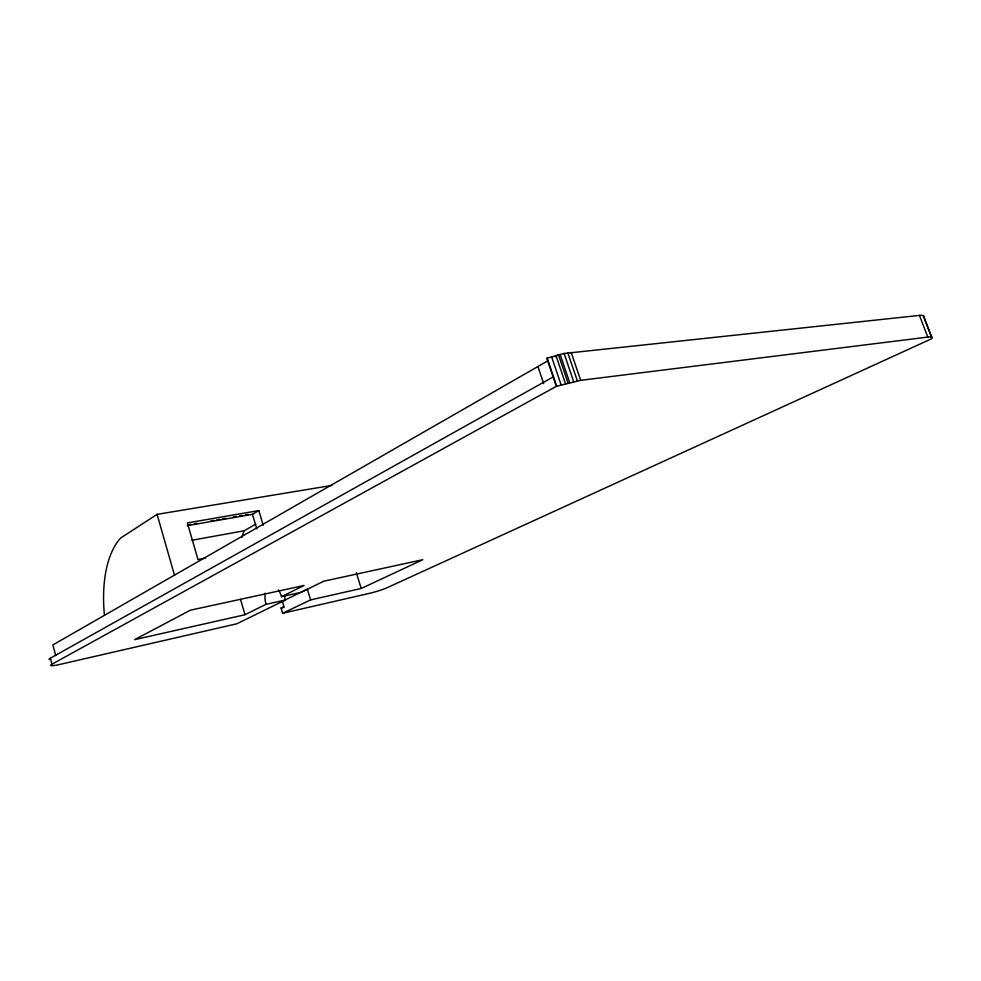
<?xml version="1.0" encoding="UTF-8"?>
<svg xmlns="http://www.w3.org/2000/svg" width="981" height="981" viewBox="0 0 981 981"><rect width="100%" height="100%" fill="white"/><g stroke="black" fill="none" stroke-linecap="round" stroke-linejoin="round"><path stroke-width="1.47" d="M282.663 613.272L310.597 599.906L307.347 589.127L282.393 601.353L283.963 606.626L281.093 608.012L282.663 613.272L370.07 593.198A13.244 1.324 -17.4 0 0 387.642 587.472L931.214 338.935L931.95 337.587L923.452 315.808M255.771 524.075L244.195 530.77L243.742 531.837A92.116 52.606 78.2 0 0 241.89 537.465M331.836 485.436L157.07 514.351L120.724 537.98A97.34 48.633 78.5 0 0 104.477 615.345M187.187 525.681L252.473 514.338L258.837 510.598L263.202 525.264M55.721 655.578L52.851 644.934L548.085 360.689M554.903 356.802L558.471 354.791L568.011 382.884M49.479 659.661A16.076 1.839 -15.9 0 1 50.387 658.19L553.137 376.962M50.387 658.19L51.993 664.198L556.313 386.355L580.678 380.334L927.793 337.084A28.474 3.777 -20.2 0 1 931.582 337.182L931.95 337.587M278.359 589.937A15.095 8.473 78.1 0 1 280.174 593.027L281.522 596.656L304.061 585.498L190.473 610.17L134.63 639.637L245.005 614.719L265.986 604.333L285.385 600.016A14.936 8.535 78.1 0 1 284.551 596.227M285.385 600.016L236.826 623.793L59.816 664.431A16.088 1.778 -16 0 1 51.993 664.198M310.597 599.906L361.192 588.477L422.786 559.71L323.755 581.218L301.032 592.352L281.522 596.656M931.852 338.151L923.305 315.637A28.4 4.157 -20.5 0 0 919.467 315.404L564.1 353.491L546.809 358.224L556.313 386.355M281.093 608.012L284.061 607.337M279.426 602.015L282.393 601.353M205.409 558.091L197.978 559.513L187.383 522.91L258.837 510.598M192.006 540.249L244.195 530.77M188.266 524.847L191.27 524.332M194.275 523.817L197.267 523.29M210.768 520.948L213.772 520.433M216.764 519.905L219.769 519.39M222.773 518.875L225.765 518.348M233.27 517.048L236.274 516.533M239.266 516.006L242.27 515.491M245.275 514.964L248.267 514.449M919.467 315.404L927.793 337.084M571.15 352.375L580.678 380.334M567.803 352.817L577.331 380.836M564.1 353.491L573.64 381.548M560.114 354.374L569.654 382.455M555.92 355.441L565.448 383.559M551.58 356.692L561.095 384.822M547.177 358.09L556.681 386.232M537.944 366.575L543.67 383.596M356.373 572.781L361.192 588.477M252.473 514.338L256.814 528.931M240.504 599.342L245.005 614.719M157.07 514.351L174.544 575.418M265.986 604.333L265.201 600.507A15.095 8.473 78.1 0 1 265.287 593.113"/></g></svg>
